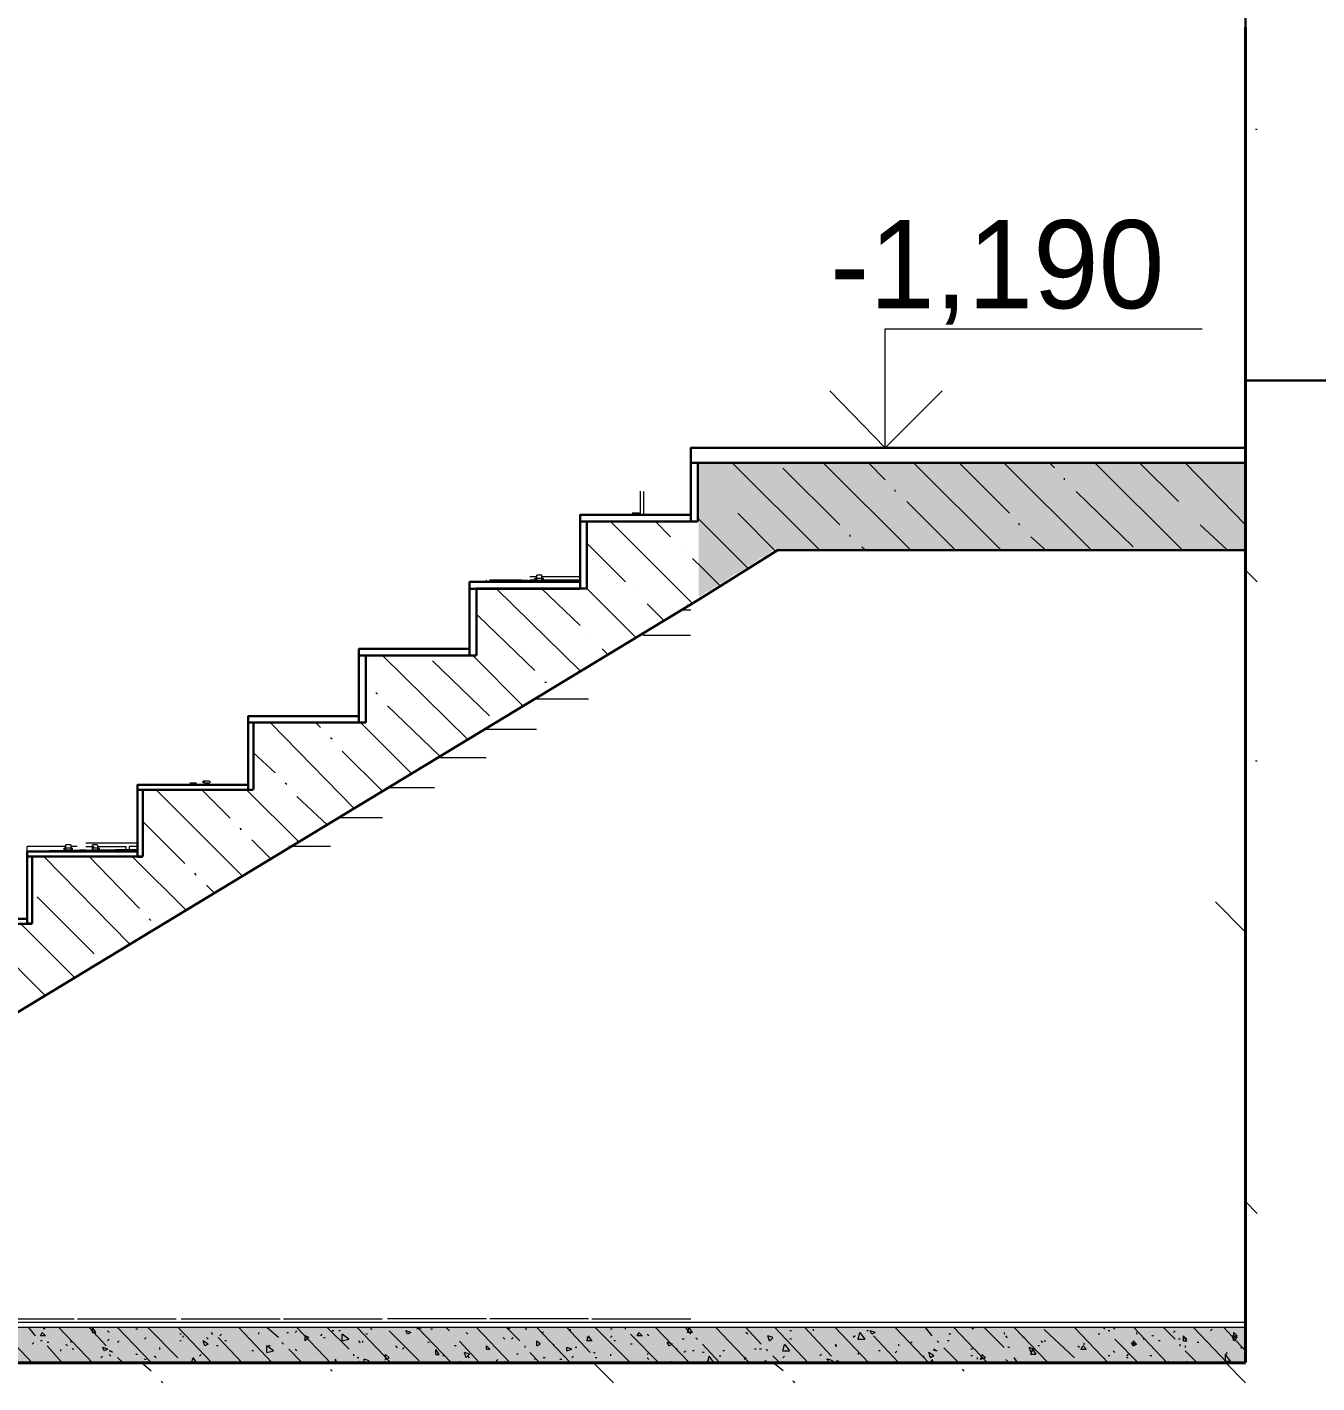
# Model space of a CAD drawing. Header units: millimetres. Extents: x -401725 to 250493, y 305116 to 802890.
# Drawn here: x -375099.436 to -375098.153, y 508948.439 to 508949.787 of the extents above; entities that cross this region are included whole.
import ezdxf

# ---------------------------------------------------------------- set-up
doc = ezdxf.new("R2010")
doc.units = ezdxf.units.MM
doc.layers.add('PDF _Геометрия', color=7, linetype='Continuous', true_color=0x1d1d1d)
doc.layers.add('PDF _Сплошная заливка', color=7, linetype='Continuous', true_color=0xffffff)
doc.layers.add('PDF _Текст', color=7, linetype='Continuous')

msp = doc.modelspace()

# ---------------------------------------------------------------- hatches: boundary and pattern name
at = {"layer": 'PDF _Сплошная заливка', "transparency": 33554559}
msp.add_hatch(color=256, dxfattribs=at).paths.add_polyline_path([(-375098.7678, 508949.2201), (-375098.7678, 508949.3541), (-375098.2238, 508949.3541), (-375098.2238, 508949.2684), (-375098.6911, 508949.2684), (-375098.6945, 508949.2667), (-375098.6961, 508949.265), (-375098.6995, 508949.2634), (-375098.7011, 508949.2617), (-375098.7078, 508949.2584), (-375098.7095, 508949.2567), (-375098.7128, 508949.2551), (-375098.7145, 508949.2534), (-375098.7211, 508949.2501), (-375098.7228, 508949.2484), (-375098.7261, 508949.2467), (-375098.7278, 508949.2451), (-375098.7345, 508949.2417), (-375098.7361, 508949.2401), (-375098.7395, 508949.2384), (-375098.7411, 508949.2367), (-375098.7478, 508949.2334), (-375098.7495, 508949.2317), (-375098.7528, 508949.2301), (-375098.7545, 508949.2284), (-375098.7611, 508949.2251), (-375098.7628, 508949.2234), (-375098.7661, 508949.2217)])

# ---------------------------------------------------------------- linework, layer by layer
at = {"color": 7, "lineweight": 30}
for points in [[(-375098.2241, 508950.5622), (-375098.2241, 508949.369), (-375098.7756, 508949.369), (-375098.7756, 508949.3023), (-375098.8857, 508949.3023), (-375098.8858, 508949.2356), (-375098.9957, 508949.2356), (-375098.9957, 508949.169), (-375099.1057, 508949.169), (-375099.1057, 508949.1022), (-375099.2157, 508949.1022), (-375099.2157, 508949.0339), (-375099.3258, 508949.0339), (-375099.3258, 508948.9692), (-375099.4355, 508948.9675), (-375099.4355, 508948.9006), (-375099.5474, 508948.9006)], [(-375098.2239, 508949.3691), (-375098.2239, 508949.4359), (-375098.1139, 508949.4359), (-375098.1139, 508949.5025), (-375098.0038, 508949.5025), (-375098.0038, 508949.5692), (-375097.8938, 508949.5692), (-375097.8938, 508949.6358), (-375097.7838, 508949.6359), (-375097.7838, 508949.7042), (-375097.6738, 508949.7042), (-375097.6738, 508949.7708), (-375097.5588, 508949.7707)]]:
    msp.add_lwpolyline(points, dxfattribs=at)
at = {"layer": 'PDF _Геометрия', "color": 7, "lineweight": 9}
for points in [[(-375098.2239, 508949.7875), (-375098.2239, 508949.6925), (-375098.2239, 508949.3691), (-375098.2239, 508949.6925)], [(-375098.2241, 508948.499), (-375101.4124, 508948.499), (-375101.4124, 508949.4956)], [(-375098.5822, 508949.4874), (-375098.2672, 508949.4874)], [(-375098.5822, 508949.3691), (-375098.5822, 508949.4874)], [(-375098.6422, 508949.369), (-375098.524, 508949.369)], [(-375098.6322, 508949.3692), (-375098.5823, 508949.3692)], [(-375098.8274, 508949.3039), (-375098.834, 508949.3039), (-375098.8257, 508949.3039)], [(-375098.9289, 508949.2358), (-375098.9289, 508949.2425)], [(-375098.9271, 508949.2425), (-375098.9289, 508949.2425)], [(-375098.9289, 508949.2425), (-375098.9289, 508949.2425)], [(-375098.9289, 508949.2425), (-375098.9289, 508949.2425)], [(-375098.9289, 508949.2425), (-375098.9289, 508949.2425)], [(-375098.9255, 508949.2425), (-375098.9272, 508949.2425)], [(-375098.9272, 508949.2425), (-375098.9272, 508949.2425)], [(-375098.9272, 508949.2425), (-375098.9272, 508949.2425)], [(-375098.9238, 508949.2423), (-375098.9256, 508949.2423)], [(-375098.9256, 508949.2423), (-375098.9256, 508949.2423)], [(-375098.9256, 508949.2423), (-375098.9256, 508949.2423)], [(-375098.924, 508949.2424), (-375098.924, 508949.2357)], [(-375098.924, 508949.2424), (-375098.924, 508949.2424)], [(-375098.924, 508949.2424), (-375098.924, 508949.2424)], [(-375098.9374, 508949.2372), (-375098.9441, 508949.2372), (-375098.9356, 508949.2372)], [(-375098.929, 508949.2373), (-375098.9308, 508949.2373), (-375098.9308, 508949.2389)], [(-375098.9308, 508949.2389), (-375098.9308, 508949.2389)], [(-375098.9308, 508949.2389), (-375098.929, 508949.2389)], [(-375098.929, 508949.2389), (-375098.9308, 508949.2389)], [(-375098.9308, 508949.2389), (-375098.9308, 508949.2389)], [(-375098.9308, 508949.2373), (-375098.9308, 508949.2373)], [(-375098.929, 508949.2373), (-375098.9308, 508949.2373)], [(-375098.9308, 508949.2373), (-375098.9308, 508949.2373)], [(-375098.9289, 508949.2391), (-375098.9289, 508949.2391)], [(-375098.9271, 508949.2391), (-375098.9289, 508949.2391)], [(-375098.9289, 508949.2391), (-375098.9289, 508949.2391)], [(-375098.9289, 508949.2391), (-375098.9289, 508949.2391)], [(-375098.9289, 508949.2375), (-375098.9289, 508949.2375)], [(-375098.9289, 508949.2375), (-375098.9289, 508949.2375)], [(-375098.9289, 508949.2375), (-375098.9271, 508949.2375)], [(-375098.9289, 508949.2375), (-375098.9289, 508949.2375)], [(-375098.9255, 508949.2392), (-375098.9272, 508949.2392)], [(-375098.9272, 508949.2392), (-375098.9272, 508949.2392)], [(-375098.9272, 508949.2374), (-375098.9272, 508949.2374)], [(-375098.9272, 508949.2374), (-375098.9255, 508949.2374)], [(-375098.9238, 508949.239), (-375098.9256, 508949.239)], [(-375098.9256, 508949.2374), (-375098.9238, 508949.2374)], [(-375098.924, 508949.239), (-375098.924, 508949.239)], [(-375098.924, 508949.239), (-375098.9222, 508949.239)], [(-375098.9222, 508949.239), (-375098.924, 508949.239)], [(-375098.924, 508949.239), (-375098.924, 508949.239)], [(-375098.924, 508949.239), (-375098.924, 508949.239)], [(-375098.924, 508949.2374), (-375098.924, 508949.2374)], [(-375098.924, 508949.2374), (-375098.924, 508949.2374)], [(-375098.924, 508949.2374), (-375098.9222, 508949.2374)], [(-375098.9222, 508949.2374), (-375098.924, 508949.2374)], [(-375098.924, 508949.2374), (-375098.924, 508949.2374)], [(-375098.9223, 508949.2391), (-375098.9223, 508949.2373)], [(-375098.9223, 508949.2391), (-375098.9223, 508949.2391)], [(-375098.9223, 508949.2391), (-375098.9223, 508949.2391)], [(-375098.9223, 508949.2373), (-375098.9223, 508949.2373)], [(-375098.9223, 508949.2373), (-375098.9223, 508949.2373)], [(-375099.259, 508949.0357), (-375099.2606, 508949.0357), (-375099.2606, 508949.0375)], [(-375099.2606, 508949.0375), (-375099.2606, 508949.0375)], [(-375099.2606, 508949.0375), (-375099.2606, 508949.0375)], [(-375099.2606, 508949.0375), (-375099.259, 508949.0375)], [(-375099.259, 508949.0375), (-375099.2606, 508949.0375)], [(-375099.2606, 508949.0375), (-375099.2606, 508949.0375)], [(-375099.2606, 508949.0375), (-375099.2606, 508949.0375)], [(-375099.2573, 508949.0375), (-375099.2589, 508949.0375)], [(-375099.2589, 508949.0375), (-375099.2589, 508949.0375)], [(-375099.2739, 508949.0358), (-375099.2671, 508949.0358)], [(-375099.2606, 508949.0357), (-375099.2606, 508949.0357)], [(-375099.2606, 508949.0357), (-375099.2606, 508949.0357)], [(-375099.259, 508949.0357), (-375099.2606, 508949.0357)], [(-375099.2606, 508949.0357), (-375099.2606, 508949.0357)], [(-375099.2606, 508949.0357), (-375099.2606, 508949.0357)], [(-375099.2589, 508949.0357), (-375099.2589, 508949.0357)], [(-375099.2589, 508949.0357), (-375099.2573, 508949.0357)], [(-375099.2557, 508949.0373), (-375099.2573, 508949.0373)], [(-375099.2573, 508949.0373), (-375099.2573, 508949.0373)], [(-375099.2573, 508949.0357), (-375099.2573, 508949.0357)], [(-375099.2573, 508949.0357), (-375099.2557, 508949.0357)], [(-375099.2541, 508949.0373), (-375099.2557, 508949.0373)], [(-375099.2557, 508949.0373), (-375099.2557, 508949.0373)], [(-375099.2557, 508949.0357), (-375099.2557, 508949.0357)], [(-375099.2557, 508949.0357), (-375099.2541, 508949.0357)], [(-375099.254, 508949.0373), (-375099.254, 508949.0357)], [(-375099.254, 508949.0373), (-375099.254, 508949.0373)], [(-375099.254, 508949.0373), (-375099.254, 508949.0373)], [(-375099.254, 508949.0373), (-375099.254, 508949.0373)], [(-375099.254, 508949.0373), (-375099.254, 508949.0373)], [(-375099.254, 508949.0373), (-375099.254, 508949.0373)], [(-375099.254, 508949.0373), (-375099.254, 508949.0373)], [(-375099.254, 508949.0357), (-375099.254, 508949.0357)], [(-375099.254, 508949.0357), (-375099.254, 508949.0357)], [(-375099.254, 508949.0357), (-375099.254, 508949.0357)], [(-375099.254, 508949.0357), (-375099.254, 508949.0357)], [(-375099.254, 508949.0357), (-375099.254, 508949.0357)], [(-375099.254, 508949.0357), (-375099.254, 508949.0357)], [(-375099.3972, 508948.9691), (-375099.3988, 508948.9691), (-375099.3988, 508948.9709)], [(-375099.3988, 508948.9709), (-375099.3988, 508948.9709)], [(-375099.3988, 508948.9709), (-375099.3972, 508948.9709)], [(-375099.3972, 508948.9709), (-375099.3988, 508948.9709)], [(-375099.3988, 508948.9709), (-375099.3988, 508948.9709)], [(-375099.3972, 508948.9675), (-375099.3972, 508948.9741)], [(-375099.3956, 508948.9741), (-375099.3972, 508948.9741)], [(-375099.3972, 508948.9741), (-375099.3972, 508948.9741)], [(-375099.3972, 508948.9741), (-375099.3972, 508948.9741)], [(-375099.3972, 508948.9741), (-375099.3972, 508948.9741)], [(-375099.3972, 508948.9709), (-375099.3972, 508948.9709)], [(-375099.3956, 508948.9709), (-375099.3972, 508948.9709)], [(-375099.3972, 508948.9709), (-375099.3972, 508948.9709)], [(-375099.3972, 508948.9709), (-375099.3972, 508948.9709)], [(-375099.394, 508948.9741), (-375099.3956, 508948.9741)], [(-375099.3956, 508948.9741), (-375099.3956, 508948.9741)], [(-375099.3956, 508948.9741), (-375099.3956, 508948.9741)], [(-375099.394, 508948.9707), (-375099.3956, 508948.9707)], [(-375099.3956, 508948.9707), (-375099.3956, 508948.9707)], [(-375099.3923, 508948.974), (-375099.3939, 508948.974)], [(-375099.3939, 508948.974), (-375099.3939, 508948.974)], [(-375099.3939, 508948.974), (-375099.3939, 508948.974)], [(-375099.3923, 508948.9707), (-375099.3939, 508948.9707)], [(-375099.3939, 508948.9707), (-375099.3939, 508948.9707)], [(-375099.3923, 508948.974), (-375099.3923, 508948.9673)], [(-375099.3923, 508948.974), (-375099.3923, 508948.974)], [(-375099.3923, 508948.974), (-375099.3923, 508948.974)], [(-375099.3923, 508948.9707), (-375099.3923, 508948.9707)], [(-375099.3923, 508948.9707), (-375099.3923, 508948.9707)], [(-375099.3923, 508948.9707), (-375099.3907, 508948.9707)], [(-375099.3907, 508948.9707), (-375099.3923, 508948.9707)], [(-375099.3923, 508948.9707), (-375099.3923, 508948.9707)], [(-375099.3923, 508948.9707), (-375099.3923, 508948.9707)], [(-375099.3907, 508948.9707), (-375099.3907, 508948.9691)], [(-375099.3706, 508948.9673), (-375099.3706, 508948.9741)], [(-375099.369, 508948.9741), (-375099.3706, 508948.9741)], [(-375099.369, 508948.9691), (-375099.3706, 508948.9691), (-375099.3706, 508948.9707)], [(-375099.3706, 508948.9707), (-375099.3706, 508948.9707)], [(-375099.3706, 508948.9707), (-375099.3706, 508948.9707)], [(-375099.3706, 508948.9707), (-375099.3706, 508948.9707)], [(-375099.369, 508948.9707), (-375099.3706, 508948.9707)], [(-375099.3706, 508948.9707), (-375099.3706, 508948.9707)], [(-375099.3706, 508948.9707), (-375099.3706, 508948.9707)], [(-375099.3706, 508948.9707), (-375099.3706, 508948.9707)], [(-375099.3673, 508948.9741), (-375099.3689, 508948.9741)], [(-375099.3689, 508948.9741), (-375099.3689, 508948.9741)], [(-375099.3689, 508948.9741), (-375099.3689, 508948.9741)], [(-375099.3689, 508948.9741), (-375099.3689, 508948.9741)], [(-375099.3673, 508948.9707), (-375099.3689, 508948.9707)], [(-375099.3689, 508948.9707), (-375099.3689, 508948.9707)], [(-375099.3657, 508948.9741), (-375099.3673, 508948.9741)], [(-375099.3673, 508948.9741), (-375099.3673, 508948.9741)], [(-375099.3673, 508948.9741), (-375099.3673, 508948.9741)], [(-375099.3657, 508948.9707), (-375099.3673, 508948.9707)], [(-375099.3673, 508948.9707), (-375099.3673, 508948.9707)], [(-375099.3657, 508948.9739), (-375099.3657, 508948.9673)], [(-375099.3657, 508948.9739), (-375099.3657, 508948.9739)], [(-375099.3657, 508948.9739), (-375099.3657, 508948.9739)], [(-375099.3657, 508948.9739), (-375099.3657, 508948.9739)], [(-375099.3657, 508948.9739), (-375099.3657, 508948.9739)], [(-375099.3657, 508948.9707), (-375099.3641, 508948.9707)], [(-375099.3641, 508948.9707), (-375099.3657, 508948.9707)], [(-375099.3657, 508948.9707), (-375099.3657, 508948.9707)], [(-375099.3641, 508948.9707), (-375099.3641, 508948.9689)], [(-375099.3641, 508948.9707), (-375099.3641, 508948.9707)], [(-375099.3641, 508948.9707), (-375099.3641, 508948.9707)], [(-375099.3641, 508948.9707), (-375099.3641, 508948.9707)], [(-375099.3641, 508948.9707), (-375099.3641, 508948.9707)], [(-375099.3988, 508948.9691), (-375099.3988, 508948.9691)], [(-375099.3972, 508948.9691), (-375099.3988, 508948.9691)], [(-375099.3988, 508948.9691), (-375099.3988, 508948.9691)], [(-375099.3972, 508948.9691), (-375099.3972, 508948.9691)], [(-375099.3972, 508948.9691), (-375099.3972, 508948.9691)], [(-375099.3972, 508948.9691), (-375099.3956, 508948.9691)], [(-375099.3972, 508948.9691), (-375099.3972, 508948.9691)], [(-375099.3956, 508948.9691), (-375099.3956, 508948.9691)], [(-375099.3956, 508948.9691), (-375099.394, 508948.9691)], [(-375099.3939, 508948.9691), (-375099.3939, 508948.9691)], [(-375099.3939, 508948.9691), (-375099.3923, 508948.9691)], [(-375099.3923, 508948.9691), (-375099.3923, 508948.9691)], [(-375099.3923, 508948.9691), (-375099.3923, 508948.9691)], [(-375099.3923, 508948.9691), (-375099.3907, 508948.9691)], [(-375099.3907, 508948.9691), (-375099.3923, 508948.9691)], [(-375099.3923, 508948.9691), (-375099.3923, 508948.9691)], [(-375099.3923, 508948.9691), (-375099.3923, 508948.9691)], [(-375099.3839, 508948.9691), (-375099.3773, 508948.9691)], [(-375099.3706, 508948.9691), (-375099.3706, 508948.9691)], [(-375099.3706, 508948.9691), (-375099.3706, 508948.9691)], [(-375099.3706, 508948.9691), (-375099.3706, 508948.9691)], [(-375099.3706, 508948.9691), (-375099.3706, 508948.9691)], [(-375099.3706, 508948.9691), (-375099.3706, 508948.9691)], [(-375099.3706, 508948.9691), (-375099.3706, 508948.9691)], [(-375099.3689, 508948.9691), (-375099.3689, 508948.9691)], [(-375099.3689, 508948.9691), (-375099.3673, 508948.9691)], [(-375099.3673, 508948.9689), (-375099.3673, 508948.9689)], [(-375099.3673, 508948.9689), (-375099.3657, 508948.9689)], [(-375099.3657, 508948.9689), (-375099.3657, 508948.9689)], [(-375099.3657, 508948.9689), (-375099.3641, 508948.9689)], [(-375099.3641, 508948.9689), (-375099.3657, 508948.9689)], [(-375099.3641, 508948.9689), (-375099.3641, 508948.9689)], [(-375099.3641, 508948.9689), (-375099.3641, 508948.9689)], [(-375099.3641, 508948.9689), (-375099.3641, 508948.9689)], [(-375099.3641, 508948.9689), (-375099.3641, 508948.9689)], [(-375098.2239, 508948.9291), (-375098.2239, 508948.8874), (-375098.2239, 508948.8408)], [(-375098.2241, 508948.4939), (-375101.4124, 508948.4939), (-375101.4124, 508948.499)], [(-375098.2239, 508948.499), (-375098.2239, 508948.4941)], [(-375098.2239, 508948.4941), (-375098.2239, 508948.4591)], [(-375098.224, 508948.459), (-375101.4124, 508948.459)]]:
    msp.add_lwpolyline(points, dxfattribs=at)
at = {"layer": 'PDF _Геометрия', "color": 7, "lineweight": 40}
for points in [[(-375098.2239, 508949.6925), (-375098.2239, 508949.7875)], [(-375098.2239, 508948.4591), (-375098.2239, 508949.6925)], [(-375101.4124, 508948.459), (-375098.2241, 508948.459)]]:
    msp.add_lwpolyline(points, dxfattribs=at)
at = {"layer": 'PDF _Геометрия', "lineweight": 9}
for points in [[(-375098.2124, 508949.6856), (-375098.2141, 508949.6856)], [(-375098.6474, 508949.2672), (-375098.7341, 508949.3539)], [(-375098.6275, 508949.2923), (-375098.6841, 508949.3489)], [(-375098.5572, 508949.2675), (-375098.6439, 508949.3541)], [(-375098.5824, 508949.3372), (-375098.599, 508949.354)], [(-375098.4673, 508949.2674), (-375098.554, 508949.354)], [(-375098.4588, 508949.3041), (-375098.5089, 508949.3541)], [(-375098.3773, 508949.2673), (-375098.464, 508949.3539)], [(-375098.4139, 508949.3491), (-375098.4189, 508949.3541)], [(-375098.2871, 508949.2675), (-375098.3738, 508949.3541)], [(-375098.2906, 508949.3157), (-375098.329, 508949.3539)], [(-375098.224, 508949.2924), (-375098.2839, 508949.354)], [(-375098.2356, 508949.3491), (-375098.2356, 508949.3491)], [(-375098.404, 508949.3373), (-375098.404, 508949.339)], [(-375098.2239, 508949.3375), (-375098.2239, 508949.3375)], [(-375098.5724, 508949.3256), (-375098.5724, 508949.3273)], [(-375098.3356, 508949.2706), (-375098.3923, 508949.3256)], [(-375098.5123, 508949.2673), (-375098.5607, 508949.3157)], [(-375098.7739, 508949.2142), (-375098.8555, 508949.2958)], [(-375098.7957, 508949.2806), (-375098.8107, 508949.2956)], [(-375098.7188, 508949.2492), (-375098.7688, 508949.2992)], [(-375098.6906, 508949.2657), (-375098.7289, 508949.3041)], [(-375098.4491, 508949.2922), (-375098.4491, 508949.294)], [(-375098.2807, 508949.304), (-375098.2807, 508949.304)], [(-375098.6172, 508949.2808), (-375098.6172, 508949.2824)], [(-375098.4224, 508949.2673), (-375098.4374, 508949.2806)], [(-375098.2423, 508949.2674), (-375098.269, 508949.2924)], [(-375098.8406, 508949.2358), (-375098.8789, 508949.2741)], [(-375098.7857, 508949.2706), (-375098.7857, 508949.2706)], [(-375098.6023, 508949.2674), (-375098.6056, 508949.2707)], [(-375098.7689, 508949.2541), (-375098.774, 508949.2589)], [(-375098.7472, 508949.2325), (-375098.7688, 508949.2541)], [(-375098.2123, 508949.2358), (-375098.2239, 508949.2474)], [(-375098.8857, 508949.1473), (-375098.9691, 508949.229)], [(-375098.8856, 508949.1924), (-375098.924, 508949.229)], [(-375098.8306, 508949.1807), (-375098.8789, 508949.2292)], [(-375098.8305, 508949.2258), (-375098.8305, 508949.2258)], [(-375098.8023, 508949.1973), (-375098.8191, 508949.2139)], [(-375098.9306, 508949.1475), (-375098.9873, 508949.2024)], [(-375098.8756, 508949.1808), (-375098.8756, 508949.1808)], [(-375098.9973, 508949.0789), (-375099.0823, 508949.1624)], [(-375098.9424, 508949.1122), (-375098.9924, 508949.1623)], [(-375098.8589, 508949.1642), (-375098.8639, 508949.169)], [(-375098.9757, 508949.1023), (-375099.0324, 508949.1573)], [(-375099.0989, 508949.1358), (-375099.0989, 508949.1358)], [(-375098.919, 508949.1356), (-375098.9207, 508949.1356)], [(-375099.0873, 508949.1241), (-375099.0889, 508949.1257)], [(-375099.0256, 508949.0625), (-375099.0772, 508949.1125)], [(-375099.1107, 508949.0107), (-375099.194, 508949.0957)], [(-375099.144, 508949.0907), (-375099.1489, 508949.0958)], [(-375099.054, 508949.0456), (-375099.1041, 508949.0957)], [(-375099.1324, 508949.0791), (-375099.134, 508949.0806)], [(-375099.189, 508949.0457), (-375099.2106, 508949.0657)], [(-375099.0822, 508949.0274), (-375099.1223, 508949.0674)], [(-375098.2124, 508949.0572), (-375098.2141, 508949.0572)], [(-375099.2223, 508948.944), (-375099.3073, 508949.029)], [(-375099.2338, 508949.0008), (-375099.2622, 508949.0292)], [(-375099.1657, 508948.9773), (-375099.2174, 508949.029)], [(-375099.1775, 508949.034), (-375099.1791, 508949.0356)], [(-375099.1373, 508948.994), (-375099.1674, 508949.0223)], [(-375099.2789, 508948.9557), (-375099.3206, 508948.9974)], [(-375099.2223, 508948.9891), (-375099.2239, 508948.9907)], [(-375099.1938, 508948.9608), (-375099.2122, 508948.9792)], [(-375099.3339, 508948.8757), (-375099.4189, 508948.9625)], [(-375099.3238, 508948.9108), (-375099.3738, 508948.9625)], [(-375099.2774, 508948.909), (-375099.3307, 508948.9623)], [(-375099.2674, 508948.944), (-375099.269, 508948.9458)], [(-375099.249, 508948.9257), (-375099.2573, 508948.934)], [(-375099.3691, 508948.8657), (-375099.4257, 508948.9223)], [(-375099.389, 508948.8424), (-375099.4423, 508948.8958)], [(-375099.3125, 508948.899), (-375099.3141, 508948.9006)], [(-375099.4172, 508948.824), (-375099.4706, 508948.8774)], [(-375098.2123, 508948.6074), (-375098.2239, 508948.6192)], [(-375099.4307, 508948.459), (-375099.464, 508948.494)], [(-375099.4273, 508948.4858), (-375099.4339, 508948.4941)], [(-375099.4222, 508948.4858), (-375099.4206, 508948.4891)], [(-375099.4172, 508948.4858), (-375099.4222, 508948.4858)], [(-375099.4172, 508948.4858), (-375099.4206, 508948.4892)], [(-375099.4173, 508948.494), (-375099.4189, 508948.4924)], [(-375099.4189, 508948.4924), (-375099.4189, 508948.494)], [(-375099.3707, 508948.459), (-375099.404, 508948.4941)], [(-375099.3855, 508948.4875), (-375099.3855, 508948.4875)], [(-375099.3571, 508948.4758), (-375099.3738, 508948.4941)], [(-375099.3706, 508948.4892), (-375099.3672, 508948.4892), (-375099.3706, 508948.4941)], [(-375099.3706, 508948.4892), (-375099.3706, 508948.4941)], [(-375099.354, 508948.4891), (-375099.3556, 508948.4907)], [(-375099.3122, 508948.4591), (-375099.3456, 508948.4941)], [(-375099.3258, 508948.4923), (-375099.3274, 508948.4923)], [(-375099.319, 508948.4858), (-375099.319, 508948.4858)], [(-375099.2857, 508948.464), (-375099.3157, 508948.494)], [(-375099.2522, 508948.4591), (-375099.2855, 508948.494)], [(-375099.2823, 508948.4873), (-375099.2839, 508948.4873)], [(-375099.2807, 508948.4856), (-375099.2807, 508948.484)], [(-375099.2508, 508948.4872), (-375099.2524, 508948.489)], [(-375099.2424, 508948.4873), (-375099.244, 508948.4857)], [(-375099.1922, 508948.4591), (-375099.2255, 508948.4942)], [(-375099.2057, 508948.4891), (-375099.2057, 508948.4873)], [(-375099.1856, 508948.484), (-375099.1973, 508948.4941)], [(-375099.1758, 508948.4888), (-375099.1774, 508948.4888)], [(-375099.1674, 508948.4907), (-375099.169, 508948.4889)], [(-375099.134, 508948.459), (-375099.1674, 508948.4939)], [(-375099.159, 508948.4808), (-375099.1556, 508948.484), (-375099.159, 508948.4857)], [(-375099.159, 508948.4808), (-375099.159, 508948.4857)], [(-375099.1424, 508948.4873), (-375099.144, 508948.4857)], [(-375099.1155, 508948.4724), (-375099.1372, 508948.4941)], [(-375099.1307, 508948.4907), (-375099.1323, 508948.4907)], [(-375099.124, 508948.4908), (-375099.1255, 508948.4908)], [(-375099.1223, 508948.4808), (-375099.1156, 508948.4824), (-375099.1223, 508948.4873)], [(-375099.1223, 508948.4808), (-375099.1223, 508948.4873)], [(-375099.074, 508948.4589), (-375099.1073, 508948.494)], [(-375099.0973, 508948.4874), (-375099.0989, 508948.4874)], [(-375099.0924, 508948.4924), (-375099.094, 508948.4924)], [(-375099.0807, 508948.4856), (-375099.0807, 508948.4856)], [(-375099.0456, 508948.4608), (-375099.0756, 508948.4908)], [(-375099.0541, 508948.4891), (-375099.059, 508948.4907)], [(-375099.0574, 508948.4873), (-375099.059, 508948.4907)], [(-375099.054, 508948.489), (-375099.0573, 508948.4874)], [(-375099.0141, 508948.4591), (-375099.0473, 508948.4941)], [(-375099.0473, 508948.4924), (-375099.0473, 508948.4941)], [(-375099.0424, 508948.4941), (-375099.0473, 508948.4924)], [(-375099.0424, 508948.4939), (-375099.0424, 508948.4939)], [(-375099.0324, 508948.4923), (-375099.034, 508948.4923)], [(-375099.0157, 508948.4906), (-375099.019, 508948.494)], [(-375099.0106, 508948.4857), (-375099.0106, 508948.4857)], [(-375098.9974, 508948.4875), (-375098.9989, 508948.489)], [(-375098.9941, 508948.4906), (-375098.9941, 508948.4906)], [(-375098.9555, 508948.4591), (-375098.9889, 508948.494)], [(-375098.9457, 508948.4808), (-375098.959, 508948.4941)], [(-375098.9556, 508948.494), (-375098.9574, 508948.4922)], [(-375098.9574, 508948.4922), (-375098.9574, 508948.494)], [(-375098.9388, 508948.4925), (-375098.9405, 508948.4925)], [(-375098.8956, 508948.4592), (-375098.9289, 508948.4941)], [(-375098.9222, 508948.489), (-375098.924, 508948.489)], [(-375098.8757, 508948.469), (-375098.899, 508948.4941)], [(-375098.8957, 508948.4923), (-375098.8957, 508948.4907)], [(-375098.8789, 508948.4807), (-375098.8771, 508948.4858)], [(-375098.8739, 508948.4808), (-375098.8772, 508948.4857)], [(-375098.8357, 508948.459), (-375098.8707, 508948.494)], [(-375098.8538, 508948.4925), (-375098.8555, 508948.4925)], [(-375098.8538, 508948.4859), (-375098.8555, 508948.4842)], [(-375098.8406, 508948.4924), (-375098.8406, 508948.4942)], [(-375098.8074, 508948.459), (-375098.8357, 508948.4874)], [(-375098.8289, 508948.4857), (-375098.8271, 508948.4892)], [(-375098.8238, 508948.4857), (-375098.8289, 508948.4857)], [(-375098.8239, 508948.4858), (-375098.8272, 508948.4891)], [(-375098.8174, 508948.4856), (-375098.8191, 508948.4872)], [(-375098.7774, 508948.4591), (-375098.8107, 508948.494)], [(-375098.7755, 508948.4874), (-375098.7805, 508948.4941)], [(-375098.7789, 508948.4891), (-375098.7771, 508948.4941)], [(-375098.7738, 508948.4891), (-375098.7789, 508948.4891)], [(-375098.7739, 508948.489), (-375098.7773, 508948.4941)], [(-375098.7174, 508948.459), (-375098.7506, 508948.494)], [(-375098.7058, 508948.4773), (-375098.7208, 508948.494)], [(-375098.719, 508948.4873), (-375098.7208, 508948.4889)], [(-375098.694, 508948.484), (-375098.699, 508948.4857)], [(-375098.6973, 508948.4807), (-375098.699, 508948.4857)], [(-375098.6589, 508948.459), (-375098.6922, 508948.4941)], [(-375098.6756, 508948.4907), (-375098.6773, 508948.4907)], [(-375098.6356, 508948.4656), (-375098.6623, 508948.494)], [(-375098.6539, 508948.4923), (-375098.6539, 508948.4908)], [(-375098.6406, 508948.4857), (-375098.6406, 508948.4857)], [(-375098.5989, 508948.4591), (-375098.6322, 508948.4941)], [(-375098.6123, 508948.4857), (-375098.614, 508948.484)], [(-375098.6091, 508948.4822), (-375098.6074, 508948.4889)], [(-375098.6022, 508948.4825), (-375098.6072, 508948.4891)], [(-375098.5989, 508948.4907), (-375098.6007, 508948.4907)], [(-375098.5924, 508948.4889), (-375098.5974, 508948.4906)], [(-375098.5957, 508948.4873), (-375098.5974, 508948.4906)], [(-375098.5922, 508948.4892), (-375098.5955, 508948.4875)], [(-375098.569, 508948.4592), (-375098.5939, 508948.4858)], [(-375098.539, 508948.4589), (-375098.5724, 508948.494)], [(-375098.5624, 508948.4923), (-375098.5624, 508948.4923)], [(-375098.5355, 508948.4857), (-375098.5423, 508948.494)], [(-375098.5357, 508948.4889), (-375098.5357, 508948.4889)], [(-375098.5172, 508948.4874), (-375098.5189, 508948.4874)], [(-375098.4807, 508948.4589), (-375098.514, 508948.494)], [(-375098.4972, 508948.4892), (-375098.4972, 508948.4892)], [(-375098.4938, 508948.4941), (-375098.4955, 508948.4924)], [(-375098.4955, 508948.4924), (-375098.4955, 508948.4941)], [(-375098.4639, 508948.4741), (-375098.4839, 508948.4941)], [(-375098.464, 508948.489), (-375098.464, 508948.4873)], [(-375098.4607, 508948.4839), (-375098.4624, 508948.4857)], [(-375098.4207, 508948.4591), (-375098.454, 508948.4941)], [(-375098.3942, 508948.464), (-375098.4241, 508948.4922)], [(-375098.4073, 508948.4858), (-375098.4073, 508948.4858)], [(-375098.3606, 508948.459), (-375098.3939, 508948.4941)], [(-375098.3689, 508948.4874), (-375098.3706, 508948.4874)], [(-375098.364, 508948.4924), (-375098.3657, 508948.4939)], [(-375098.3657, 508948.4889), (-375098.3657, 508948.4889)], [(-375098.3588, 508948.4908), (-375098.3605, 508948.4908)], [(-375098.3589, 508948.4875), (-375098.3589, 508948.4875)], [(-375098.3539, 508948.4924), (-375098.3556, 508948.4941)], [(-375098.3023, 508948.4592), (-375098.3355, 508948.4942)], [(-375098.3323, 508948.4891), (-375098.3323, 508948.4874)], [(-375098.319, 508948.489), (-375098.319, 508948.489)], [(-375098.3156, 508948.4857), (-375098.3173, 508948.4857)], [(-375098.294, 508948.4823), (-375098.3056, 508948.4939)], [(-375098.2939, 508948.4907), (-375098.2956, 508948.4892)], [(-375098.2855, 508948.4808), (-375098.2823, 508948.4808), (-375098.2855, 508948.4857)], [(-375098.2855, 508948.4808), (-375098.2855, 508948.4857)], [(-375098.2424, 508948.459), (-375098.2758, 508948.4939)], [(-375098.2572, 508948.4923), (-375098.2589, 508948.4908)], [(-375098.2239, 508948.4708), (-375098.2456, 508948.494)], [(-375098.2322, 508948.4842), (-375098.2372, 508948.4857)], [(-375098.2355, 508948.4808), (-375098.2372, 508948.4857)], [(-375098.2356, 508948.4857), (-375098.2323, 508948.4857), (-375098.2356, 508948.4891)], [(-375098.2356, 508948.4857), (-375098.2356, 508948.4891)], [(-375099.429, 508948.479), (-375099.4306, 508948.4774)], [(-375099.4257, 508948.4773), (-375099.4257, 508948.4773)], [(-375099.4206, 508948.4808), (-375099.4222, 508948.4808)], [(-375099.4141, 508948.4791), (-375099.4157, 508948.4791)], [(-375099.4007, 508948.4589), (-375099.4157, 508948.4757)], [(-375099.4024, 508948.4723), (-375099.4024, 508948.4706)], [(-375099.3956, 508948.4759), (-375099.3972, 508948.4775)], [(-375099.3923, 508948.4807), (-375099.3923, 508948.479)], [(-375099.3891, 508948.4724), (-375099.3907, 508948.4724)], [(-375099.3555, 508948.4725), (-375099.3605, 508948.4741)], [(-375099.3589, 508948.4709), (-375099.3605, 508948.4741)], [(-375099.3555, 508948.4725), (-375099.3589, 508948.4707)], [(-375099.354, 508948.4823), (-375099.3556, 508948.4807)], [(-375099.344, 508948.4808), (-375099.3456, 508948.479)], [(-375099.3174, 508948.484), (-375099.319, 508948.4824)], [(-375099.304, 508948.474), (-375099.304, 508948.4723)], [(-375099.2823, 508948.4808), (-375099.2839, 508948.4808)], [(-375099.2556, 508948.4775), (-375099.2606, 508948.4808)], [(-375099.259, 508948.4757), (-375099.2606, 508948.4808)], [(-375099.2556, 508948.4773), (-375099.2589, 508948.4757)], [(-375099.2557, 508948.4823), (-375099.2573, 508948.4841)], [(-375099.2456, 508948.4757), (-375099.2472, 508948.4757)], [(-375099.2222, 508948.4591), (-375099.2456, 508948.4841)], [(-375099.2375, 508948.4807), (-375099.2391, 508948.4807)], [(-375099.1973, 508948.469), (-375099.1905, 508948.4708), (-375099.1973, 508948.4757)], [(-375099.1973, 508948.469), (-375099.1973, 508948.4757)], [(-375099.194, 508948.4758), (-375099.1956, 508948.4758)], [(-375099.1807, 508948.4774), (-375099.1823, 508948.479)], [(-375099.1623, 508948.4591), (-375099.1755, 508948.4725)], [(-375099.1674, 508948.4708), (-375099.169, 508948.4723)], [(-375099.1392, 508948.4838), (-375099.1408, 508948.4838)], [(-375099.1041, 508948.4789), (-375099.1057, 508948.4807)], [(-375099.1022, 508948.4808), (-375099.1022, 508948.4791)], [(-375099.0674, 508948.4739), (-375099.069, 508948.4757)], [(-375099.0607, 508948.474), (-375099.0622, 508948.4724)], [(-375099.0357, 508948.479), (-375099.0372, 508948.479)], [(-375099.0291, 508948.4672), (-375099.0258, 508948.4672), (-375099.0291, 508948.4723)], [(-375099.0291, 508948.4672), (-375099.0291, 508948.4723)], [(-375099.009, 508948.4757), (-375099.0106, 508948.4757)], [(-375098.9857, 508948.4589), (-375099.0057, 508948.4806)], [(-375098.9924, 508948.474), (-375098.9924, 508948.474)], [(-375098.9788, 508948.4725), (-375098.9755, 508948.4725), (-375098.9788, 508948.4759)], [(-375098.9788, 508948.4725), (-375098.9788, 508948.4759)], [(-375098.9605, 508948.4824), (-375098.9623, 508948.4841)], [(-375098.9523, 508948.4842), (-375098.9538, 508948.4824)], [(-375098.9405, 508948.4741), (-375098.9405, 508948.4758)], [(-375098.9289, 508948.4759), (-375098.9255, 508948.4774), (-375098.9289, 508948.4808)], [(-375098.9289, 508948.4759), (-375098.9289, 508948.4808)], [(-375098.9256, 508948.4774), (-375098.9256, 508948.4791)], [(-375098.9123, 508948.4773), (-375098.9123, 508948.4757)], [(-375098.899, 508948.4708), (-375098.8939, 508948.4724), (-375098.899, 508948.4741)], [(-375098.899, 508948.4708), (-375098.899, 508948.4741)], [(-375098.8888, 508948.4742), (-375098.8905, 508948.4742)], [(-375098.8771, 508948.4842), (-375098.8789, 508948.4842)], [(-375098.8738, 508948.4807), (-375098.8789, 508948.4807)], [(-375098.8505, 508948.4808), (-375098.8522, 508948.4808)], [(-375098.8339, 508948.4773), (-375098.8357, 508948.4773)], [(-375098.8139, 508948.4774), (-375098.8139, 508948.4774)], [(-375098.7939, 508948.4773), (-375098.799, 508948.4791)], [(-375098.7972, 508948.4756), (-375098.799, 508948.4791)], [(-375098.7941, 508948.4772), (-375098.7974, 508948.4757)], [(-375098.7888, 508948.4724), (-375098.7906, 508948.4724)], [(-375098.7823, 508948.4823), (-375098.7841, 508948.4823)], [(-375098.769, 508948.4822), (-375098.7707, 508948.4839)], [(-375098.7472, 508948.4591), (-375098.7639, 508948.4774)], [(-375098.7474, 508948.4773), (-375098.7474, 508948.4773)], [(-375098.7106, 508948.4724), (-375098.7123, 508948.4724)], [(-375098.7054, 508948.4726), (-375098.7072, 508948.4726)], [(-375098.6989, 508948.4707), (-375098.7007, 508948.4724)], [(-375098.6941, 508948.4839), (-375098.6974, 508948.4806)], [(-375098.6939, 508948.4841), (-375098.6939, 508948.4841)], [(-375098.6841, 508948.4706), (-375098.6823, 508948.4772)], [(-375098.6771, 508948.4708), (-375098.6822, 508948.4776)], [(-375098.6756, 508948.4824), (-375098.6773, 508948.4824)], [(-375098.6689, 508948.474), (-375098.6689, 508948.474)], [(-375098.6322, 508948.4759), (-375098.6305, 508948.4759), (-375098.6322, 508948.4774)], [(-375098.6025, 508948.4822), (-375098.6091, 508948.4822)], [(-375098.6056, 508948.4724), (-375098.6056, 508948.4724)], [(-375098.6039, 508948.4807), (-375098.6039, 508948.4807)], [(-375098.5939, 508948.4774), (-375098.5939, 508948.4774)], [(-375098.5724, 508948.4772), (-375098.5724, 508948.4772)], [(-375098.5689, 508948.4758), (-375098.5689, 508948.4775)], [(-375098.5555, 508948.4792), (-375098.5572, 508948.4792)], [(-375098.5321, 508948.4708), (-375098.5338, 508948.4725)], [(-375098.5338, 508948.4725), (-375098.5338, 508948.4708)], [(-375098.5289, 508948.4791), (-375098.5306, 508948.4807)], [(-375098.509, 508948.4589), (-375098.5241, 508948.4739)], [(-375098.5188, 508948.4807), (-375098.5205, 508948.4807)], [(-375098.4954, 508948.4724), (-375098.4972, 508948.4724)], [(-375098.4822, 508948.4825), (-375098.4822, 508948.4825)], [(-375098.4741, 508948.4807), (-375098.4741, 508948.4807)], [(-375098.4588, 508948.4741), (-375098.4605, 508948.4741)], [(-375098.4472, 508948.4774), (-375098.4472, 508948.4774)], [(-375098.4438, 508948.4841), (-375098.4456, 508948.4841)], [(-375098.434, 508948.4723), (-375098.439, 508948.474)], [(-375098.4373, 508948.469), (-375098.439, 508948.474)], [(-375098.4374, 508948.4673), (-375098.4357, 508948.4722)], [(-375098.4341, 508948.4722), (-375098.4374, 508948.469)], [(-375098.4322, 508948.4674), (-375098.4355, 508948.4724)], [(-375098.4289, 508948.4757), (-375098.4306, 508948.4757)], [(-375098.4256, 508948.4791), (-375098.4274, 508948.4806)], [(-375098.4224, 508948.4805), (-375098.4241, 508948.4805)], [(-375098.4222, 508948.4759), (-375098.4222, 508948.4759)], [(-375098.389, 508948.474), (-375098.3907, 508948.4756)], [(-375098.3874, 508948.4722), (-375098.3857, 508948.4757)], [(-375098.3824, 508948.4722), (-375098.3874, 508948.4722)], [(-375098.3838, 508948.4774), (-375098.3855, 508948.4774)], [(-375098.3823, 508948.4724), (-375098.3855, 508948.4759)], [(-375098.3823, 508948.4741), (-375098.3823, 508948.4741)], [(-375098.3307, 508948.459), (-375098.354, 508948.4824)], [(-375098.3472, 508948.4792), (-375098.3472, 508948.4792)], [(-375098.3325, 508948.4772), (-375098.3374, 508948.4789)], [(-375098.3357, 508948.4756), (-375098.3374, 508948.4789)], [(-375098.3323, 508948.4774), (-375098.3355, 508948.4758), (-375098.3323, 508948.4774), (-375098.3355, 508948.4808)], [(-375098.3355, 508948.4758), (-375098.3355, 508948.4808)], [(-375098.324, 508948.4823), (-375098.3258, 508948.4823)], [(-375098.3088, 508948.4809), (-375098.3105, 508948.4809)], [(-375098.289, 508948.4824), (-375098.2907, 508948.4824)], [(-375098.2891, 508948.4756), (-375098.2891, 508948.4774)], [(-375098.2822, 508948.4825), (-375098.2839, 508948.4842)], [(-375098.2839, 508948.4758), (-375098.2839, 508948.4741)], [(-375098.2722, 508948.4824), (-375098.2722, 508948.4824)], [(-375098.2705, 508948.479), (-375098.2722, 508948.479)], [(-375098.2472, 508948.4792), (-375098.2472, 508948.4792)], [(-375098.2323, 508948.4842), (-375098.2356, 508948.4807)], [(-375098.2338, 508948.4842), (-375098.2356, 508948.4842)], [(-375098.2273, 508948.4739), (-375098.229, 508948.4739)], [(-375099.3608, 508948.4656), (-375099.3624, 508948.4638)], [(-375099.3524, 508948.4706), (-375099.354, 508948.4706)], [(-375099.3524, 508948.4656), (-375099.354, 508948.4672)], [(-375099.3508, 508948.469), (-375099.3524, 508948.4706)], [(-375099.3406, 508948.4591), (-375099.3456, 508948.4641)], [(-375099.3258, 508948.4673), (-375099.3274, 508948.4673)], [(-375099.3123, 508948.4507), (-375099.3222, 508948.4591)], [(-375099.3174, 508948.4623), (-375099.319, 508948.4623)], [(-375099.3073, 508948.464), (-375099.3089, 508948.4658)], [(-375099.2722, 508948.4591), (-375099.2706, 508948.464)], [(-375099.2672, 508948.4591), (-375099.2706, 508948.4641)], [(-375099.2625, 508948.4672), (-375099.2641, 508948.4656)], [(-375099.2106, 508948.4709), (-375099.2122, 508948.4709)], [(-375099.1755, 508948.4658), (-375099.1755, 508948.4658)], [(-375099.1505, 508948.4691), (-375099.1505, 508948.4691)], [(-375099.1389, 508948.4608), (-375099.1389, 508948.4608)], [(-375099.1275, 508948.459), (-375099.1291, 508948.4624)], [(-375099.1291, 508948.459), (-375099.1291, 508948.4624)], [(-375099.1106, 508948.4657), (-375099.1106, 508948.4675)], [(-375099.1057, 508948.464), (-375099.1073, 508948.464)], [(-375099.1041, 508948.459), (-375099.1057, 508948.4606)], [(-375099.0956, 508948.4608), (-375099.1005, 508948.4624)], [(-375099.1005, 508948.4592), (-375099.1005, 508948.4624)], [(-375099.0957, 508948.4607), (-375099.0973, 508948.4591)], [(-375099.0791, 508948.459), (-375099.0807, 508948.4606)], [(-375099.0791, 508948.4622), (-375099.0757, 508948.464), (-375099.0791, 508948.4673)], [(-375099.0791, 508948.4622), (-375099.0791, 508948.4673)], [(-375099.0324, 508948.469), (-375099.0324, 508948.469)], [(-375099.0207, 508948.4658), (-375099.0223, 508948.4658)], [(-375099.0042, 508948.4606), (-375099.0057, 508948.4589)], [(-375098.9957, 508948.4674), (-375099.0006, 508948.4691)], [(-375098.999, 508948.464), (-375099.0006, 508948.4691)], [(-375098.9956, 508948.4674), (-375098.9989, 508948.4641)], [(-375098.9957, 508948.464), (-375098.9973, 508948.4657)], [(-375098.9675, 508948.4622), (-375098.9691, 508948.4606)], [(-375098.9606, 508948.4591), (-375098.9606, 508948.4607)], [(-375098.9472, 508948.4674), (-375098.949, 508948.4674)], [(-375098.9257, 508948.459), (-375098.9356, 508948.469)], [(-375098.9308, 508948.464), (-375098.9308, 508948.4622)], [(-375098.9206, 508948.464), (-375098.9223, 508948.464)], [(-375098.904, 508948.4622), (-375098.9058, 508948.4622)], [(-375098.8923, 508948.4656), (-375098.8941, 508948.464)], [(-375098.8706, 508948.4689), (-375098.8723, 508948.4689)], [(-375098.8524, 508948.439), (-375098.8723, 508948.459)], [(-375098.869, 508948.4639), (-375098.8707, 508948.4639)], [(-375098.8555, 508948.4676), (-375098.8555, 508948.4658)], [(-375098.8539, 508948.469), (-375098.8539, 508948.469)], [(-375098.8305, 508948.4624), (-375098.8305, 508948.4624)], [(-375098.8174, 508948.4689), (-375098.8191, 508948.4673)], [(-375098.8174, 508948.4623), (-375098.8191, 508948.4638)], [(-375098.7957, 508948.4606), (-375098.7957, 508948.459)], [(-375098.7807, 508948.4706), (-375098.7824, 508948.469)], [(-375098.7723, 508948.4707), (-375098.774, 508948.4707)], [(-375098.7622, 508948.469), (-375098.7639, 508948.469)], [(-375098.7591, 508948.459), (-375098.7573, 508948.4656)], [(-375098.7573, 508948.4623), (-375098.7591, 508948.4606)], [(-375098.7524, 508948.4589), (-375098.7574, 508948.4655)], [(-375098.7456, 508948.4656), (-375098.7474, 508948.4656)], [(-375098.7421, 508948.4707), (-375098.7438, 508948.4707)], [(-375098.7324, 508948.4639), (-375098.7324, 508948.4639)], [(-375098.7206, 508948.4639), (-375098.7224, 508948.4622)], [(-375098.7005, 508948.4607), (-375098.7023, 508948.4607)], [(-375098.6873, 508948.4591), (-375098.6939, 508948.4657)], [(-375098.6838, 508948.4508), (-375098.6939, 508948.4591)], [(-375098.6775, 508948.4706), (-375098.6841, 508948.4706)], [(-375098.6823, 508948.4656), (-375098.6841, 508948.4638)], [(-375098.6757, 508948.4673), (-375098.6757, 508948.4673)], [(-375098.6457, 508948.4672), (-375098.6474, 508948.4657)], [(-375098.6389, 508948.4623), (-375098.6406, 508948.4623)], [(-375098.634, 508948.4607), (-375098.639, 508948.4624)], [(-375098.639, 508948.4591), (-375098.639, 508948.4624)], [(-375098.634, 508948.4607), (-375098.6357, 508948.459)], [(-375098.6288, 508948.4607), (-375098.6306, 508948.4607)], [(-375098.6091, 508948.4689), (-375098.6091, 508948.4673)], [(-375098.5873, 508948.4707), (-375098.589, 508948.4707)], [(-375098.5707, 508948.4706), (-375098.5724, 508948.4689)], [(-375098.5439, 508948.464), (-375098.5439, 508948.4658)], [(-375098.534, 508948.4657), (-375098.539, 508948.469)], [(-375098.5373, 508948.464), (-375098.539, 508948.469)], [(-375098.5341, 508948.4657), (-375098.5374, 508948.464)], [(-375098.5374, 508948.4589), (-375098.5357, 508948.4622)], [(-375098.534, 508948.4589), (-375098.5357, 508948.4623)], [(-375098.5305, 508948.4707), (-375098.5322, 508948.4707)], [(-375098.5173, 508948.4608), (-375098.5173, 508948.4608)], [(-375098.4954, 508948.4659), (-375098.4972, 508948.4659)], [(-375098.4907, 508948.4641), (-375098.4907, 508948.4624)], [(-375098.4874, 508948.4622), (-375098.4857, 508948.4672)], [(-375098.4824, 508948.464), (-375098.4874, 508948.4622)], [(-375098.4825, 508948.4639), (-375098.4858, 508948.4672)], [(-375098.4607, 508948.4607), (-375098.4624, 508948.4622)], [(-375098.4589, 508948.4691), (-375098.4589, 508948.4691)], [(-375098.4507, 508948.4591), (-375098.454, 508948.4641)], [(-375098.4324, 508948.4673), (-375098.4374, 508948.4673)], [(-375098.3855, 508948.4692), (-375098.3855, 508948.4692)], [(-375098.3588, 508948.4659), (-375098.3605, 508948.4659)], [(-375098.3539, 508948.469), (-375098.3556, 508948.4707)], [(-375098.3406, 508948.4674), (-375098.3423, 508948.4656)], [(-375098.3406, 508948.4639), (-375098.3423, 508948.4639)], [(-375098.3172, 508948.4657), (-375098.319, 508948.4657)], [(-375098.3008, 508948.4606), (-375098.3008, 508948.4589)], [(-375098.2723, 508948.4592), (-375098.2839, 508948.4708)], [(-375098.2823, 508948.4591), (-375098.2823, 508948.4607)], [(-375098.2423, 508948.469), (-375098.244, 508948.4673)], [(-375098.244, 508948.4606), (-375098.239, 508948.4606), (-375098.244, 508948.4673)], [(-375098.244, 508948.4606), (-375098.244, 508948.4673)], [(-375098.224, 508948.4391), (-375098.244, 508948.4591)], [(-375099.1324, 508948.4507), (-375099.134, 508948.4523)], [(-375098.5039, 508948.4507), (-375098.5056, 508948.4525)], [(-375099.3008, 508948.4389), (-375099.3024, 508948.4405)], [(-375098.6723, 508948.439), (-375098.674, 508948.4407)]]:
    msp.add_lwpolyline(points, dxfattribs=at)
at = {"layer": 'PDF _Геометрия', "color": 7, "lineweight": 18}
for points in [[(-375098.5824, 508949.369), (-375098.6374, 508949.4257)], [(-375098.5822, 508949.3691), (-375098.5256, 508949.4258)], [(-375098.2241, 508948.8873), (-375098.254, 508948.9173)]]:
    msp.add_lwpolyline(points, dxfattribs=at)
at = {"layer": 'PDF _Геометрия', "color": 7, "lineweight": 30}
for points in [[(-375098.7756, 508949.369), (-375098.224, 508949.369)], [(-375098.2239, 508949.3691), (-375098.2239, 508949.3542)], [(-375098.224, 508949.354), (-375098.7756, 508949.354)], [(-375098.7756, 508949.2957), (-375098.7756, 508949.354)], [(-375098.7688, 508949.2959), (-375098.7688, 508949.3542), (-375098.2238, 508949.3542)], [(-375098.7688, 508949.2959), (-375098.7688, 508949.3542)], [(-375098.2239, 508949.3542), (-375098.2239, 508949.2674)], [(-375098.8857, 508949.3023), (-375098.8857, 508949.2956), (-375098.879, 508949.2956)], [(-375098.8857, 508949.3023), (-375098.7756, 508949.3023)], [(-375098.8857, 508949.229), (-375098.8857, 508949.2956)], [(-375098.7756, 508949.2956), (-375098.8857, 508949.2956)], [(-375098.8789, 508949.2292), (-375098.8789, 508949.2958)], [(-375098.8789, 508949.2292), (-375098.8789, 508949.2958), (-375098.7689, 508949.2958)], [(-375098.7756, 508949.3023), (-375098.7756, 508949.2957)], [(-375098.769, 508949.2957), (-375098.7756, 508949.2957)], [(-375098.6889, 508949.2675), (-375098.7688, 508949.2175)], [(-375098.2239, 508949.2673), (-375098.689, 508949.2673)], [(-375098.9957, 508949.2356), (-375098.9957, 508949.2289), (-375098.989, 508949.2289)], [(-375098.9957, 508949.2356), (-375098.8858, 508949.2356)], [(-375098.9957, 508949.1624), (-375098.9957, 508949.2289)], [(-375098.8858, 508949.2289), (-375098.9957, 508949.2289)], [(-375098.9889, 508949.1624), (-375098.9889, 508949.2291)], [(-375098.9889, 508949.1624), (-375098.9889, 508949.2291), (-375098.8788, 508949.2291)], [(-375098.8857, 508949.2356), (-375098.8857, 508949.229)], [(-375098.879, 508949.229), (-375098.8857, 508949.229)], [(-375098.7688, 508949.2175), (-375099.9539, 508948.4992)], [(-375099.1057, 508949.169), (-375099.1057, 508949.1623), (-375099.099, 508949.1623)], [(-375099.1057, 508949.169), (-375098.9957, 508949.169)], [(-375099.1057, 508949.0957), (-375099.1057, 508949.1623)], [(-375098.9957, 508949.1623), (-375099.1057, 508949.1623)], [(-375099.0989, 508949.0958), (-375099.0989, 508949.1624)], [(-375099.0989, 508949.0958), (-375099.0989, 508949.1624), (-375098.989, 508949.1624)], [(-375098.9957, 508949.1691), (-375098.9957, 508949.1624)], [(-375098.989, 508949.1624), (-375098.9957, 508949.1624)], [(-375099.2157, 508949.1022), (-375099.2157, 508949.0957), (-375099.2108, 508949.0957)], [(-375099.2157, 508949.1022), (-375099.1057, 508949.1022)], [(-375099.2157, 508949.029), (-375099.2157, 508949.0957)], [(-375099.1057, 508949.0957), (-375099.2157, 508949.0957)], [(-375099.2106, 508949.0291), (-375099.2106, 508949.0958)], [(-375099.2106, 508949.0291), (-375099.2106, 508949.0958), (-375099.0989, 508949.0958)], [(-375099.1057, 508949.1024), (-375099.1057, 508949.0957)], [(-375099.099, 508949.0957), (-375099.1057, 508949.0957)], [(-375099.3258, 508949.0339), (-375099.3258, 508949.0289), (-375099.3208, 508949.0289)], [(-375099.3258, 508949.0339), (-375099.2158, 508949.0339)], [(-375099.3258, 508948.9623), (-375099.3258, 508949.0289)], [(-375099.2158, 508949.0289), (-375099.3258, 508949.0289)], [(-375099.3206, 508948.9624), (-375099.3206, 508949.029)], [(-375099.3206, 508948.9624), (-375099.3206, 508949.029), (-375099.2107, 508949.029)], [(-375099.2157, 508949.0339), (-375099.2157, 508949.029)], [(-375099.2108, 508949.029), (-375099.2157, 508949.029)], [(-375099.4355, 508948.9675), (-375099.4355, 508948.9625), (-375099.4305, 508948.9625)], [(-375099.4355, 508948.9675), (-375099.3255, 508948.9675)], [(-375099.4355, 508948.8958), (-375099.4355, 508948.9625)], [(-375099.3255, 508948.9625), (-375099.4355, 508948.9625)], [(-375099.4306, 508948.8958), (-375099.4306, 508948.9625)], [(-375099.4306, 508948.8958), (-375099.4306, 508948.9625), (-375099.3206, 508948.9625)], [(-375099.3258, 508948.9673), (-375099.3258, 508948.9623)], [(-375099.3208, 508948.9623), (-375099.3258, 508948.9623)], [(-375099.5406, 508948.8274), (-375099.5406, 508948.8956), (-375099.4306, 508948.8956)], [(-375099.4355, 508948.9008), (-375099.4355, 508948.8958)], [(-375099.4305, 508948.8958), (-375099.4355, 508948.8958)]]:
    msp.add_lwpolyline(points, dxfattribs=at)
at = {"layer": 'PDF _Геометрия', "color": 253, "lineweight": 9, "true_color": 0xaeadac}
for points in [[(-375098.8256, 508949.3024), (-375098.8256, 508949.3258)], [(-375098.8224, 508949.3023), (-375098.8224, 508949.3257)], [(-375098.929, 508949.2407), (-375098.9356, 508949.2407)], [(-375098.8856, 508949.2408), (-375098.924, 508949.2408)], [(-375098.9788, 508949.2357), (-375098.9788, 508949.2375)], [(-375098.944, 508949.2374), (-375098.9756, 508949.2374)], [(-375098.9756, 508949.2358), (-375098.9756, 508949.2374)], [(-375098.929, 508949.2374), (-375098.9356, 508949.2374)], [(-375098.8856, 508949.2374), (-375098.924, 508949.2374)], [(-375098.7757, 508949.2074), (-375098.7857, 508949.2074)], [(-375098.7756, 508949.2125), (-375098.7789, 508949.2125)], [(-375098.8224, 508949.1824), (-375098.8224, 508949.1857)], [(-375098.8255, 508949.1825), (-375098.8272, 508949.1825)], [(-375098.8256, 508949.1823), (-375098.8256, 508949.1841)], [(-375098.7758, 508949.1824), (-375098.8224, 508949.1824)], [(-375098.874, 508949.1523), (-375098.874, 508949.1541)], [(-375098.8774, 508949.119), (-375098.9324, 508949.119)], [(-375098.9291, 508949.0889), (-375098.9807, 508949.0889)], [(-375098.9792, 508949.0605), (-375099.0291, 508949.0605)], [(-375099.2589, 508949.034), (-375099.2823, 508949.034)], [(-375099.2156, 508949.0339), (-375099.2557, 508949.0339)], [(-375099.0305, 508949.0308), (-375099.0772, 508949.0308)], [(-375099.0821, 508949.0009), (-375099.1255, 508949.0009)], [(-375099.3972, 508948.9725), (-375099.4355, 508948.9725)], [(-375099.4355, 508948.9457), (-375099.4355, 508948.9725)], [(-375099.3857, 508948.9724), (-375099.3923, 508948.9724)], [(-375099.3258, 508948.9757), (-375099.3774, 508948.9757)], [(-375099.369, 508948.9723), (-375099.3774, 508948.9723)], [(-375099.3374, 508948.9723), (-375099.3657, 508948.9723)], [(-375099.3372, 508948.9675), (-375099.3372, 508948.9725)], [(-375099.3256, 508948.9725), (-375099.3339, 508948.9725)], [(-375099.3339, 508948.9675), (-375099.3339, 508948.9725)], [(-375099.1338, 508948.9724), (-375099.1755, 508948.9724)], [(-375099.389, 508948.5023), (-375099.4874, 508948.5023)], [(-375099.3371, 508948.4991), (-375099.4355, 508948.4991)], [(-375099.2873, 508948.5024), (-375099.3855, 508948.5024)], [(-375099.2357, 508948.4991), (-375099.3339, 508948.4991)], [(-375099.184, 508948.5024), (-375099.2823, 508948.5024)], [(-375099.134, 508948.4991), (-375099.2323, 508948.4991)], [(-375099.0824, 508948.5024), (-375099.1807, 508948.5024)], [(-375099.0308, 508948.4989), (-375099.1291, 508948.4989)], [(-375098.9789, 508948.5025), (-375099.0772, 508948.5025)], [(-375098.9289, 508948.4991), (-375099.0272, 508948.4991)], [(-375098.8773, 508948.5025), (-375098.9756, 508948.5025)], [(-375098.8257, 508948.499), (-375098.924, 508948.499)], [(-375098.7757, 508948.5024), (-375098.874, 508948.5024)], [(-375098.7758, 508948.4989), (-375098.8224, 508948.4989)]]:
    msp.add_lwpolyline(points, dxfattribs=at)
at = {"layer": 'PDF _Геометрия', "color": 7, "lineweight": 9}
for points in [[(-375098.2239, 508948.4991), (-375098.2239, 508949.2674)], [(-375099.1571, 508949.1026), (-375099.1638, 508949.1026)]]:
    msp.add_lwpolyline(points, close=True, dxfattribs=at)
at = {"layer": 'PDF _Сплошная заливка', "lineweight": 5, "transparency": 33554559}
msp.add_solid([(-375098.224, 508948.4939), (-375101.4124, 508948.4939), (-375098.224, 508948.4588), (-375101.4124, 508948.4588)], dxfattribs=at)

# ---------------------------------------------------------------- texts
at = {"layer": 'PDF _Текст', "insert": (-375098.3047, 508949.5435), "char_height": 0.08768, "attachment_point": 6, "style": ''}
msp.add_mtext('-1,190', dxfattribs=at)

doc.saveas('drawing.dxf')
